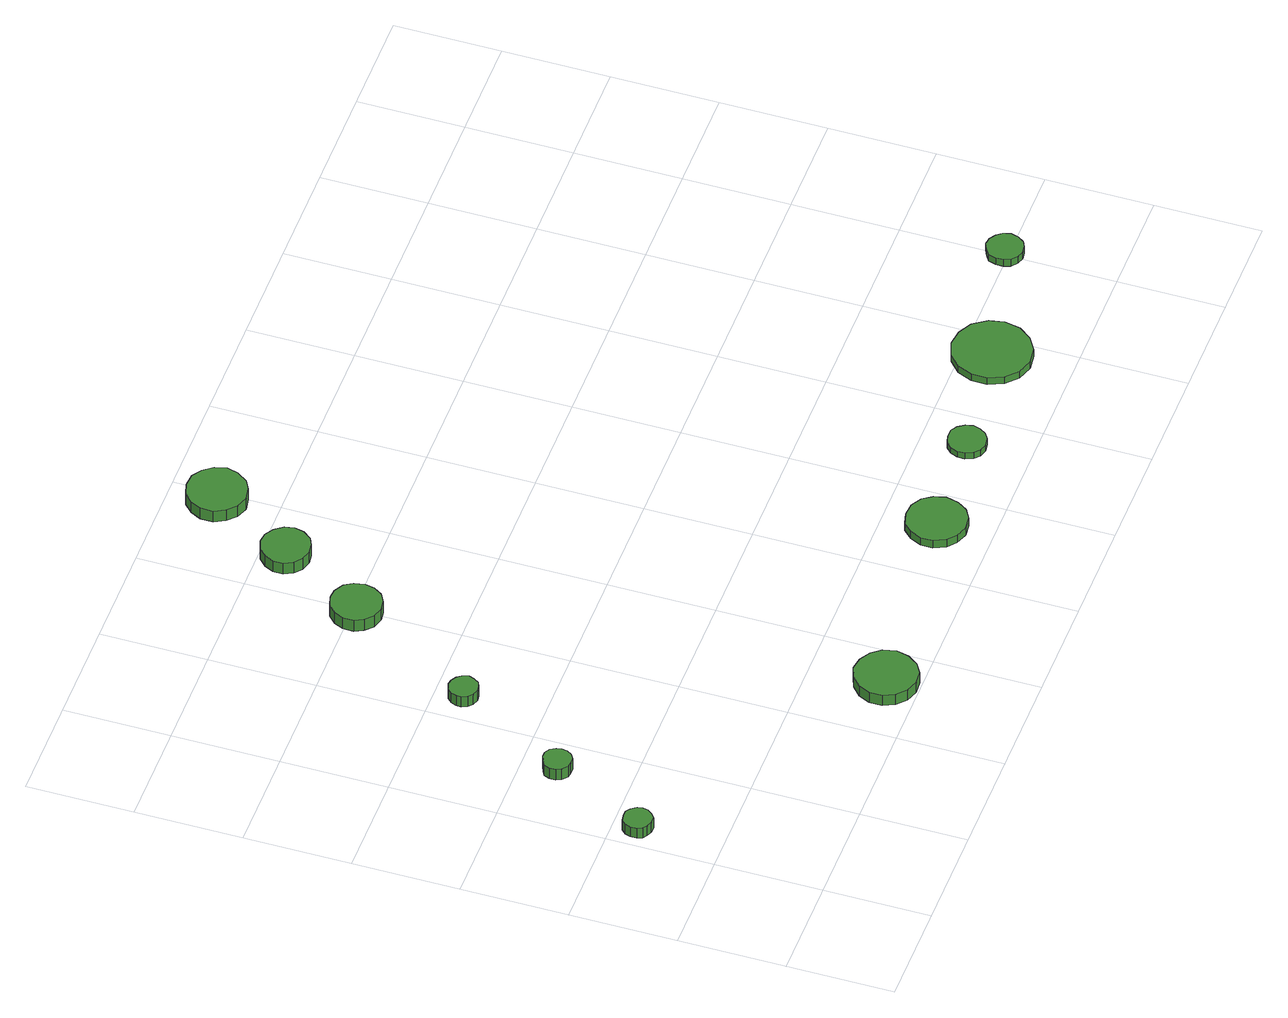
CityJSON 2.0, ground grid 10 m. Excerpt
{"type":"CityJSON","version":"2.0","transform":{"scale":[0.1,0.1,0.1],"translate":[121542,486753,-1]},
"CityObjects":{
"tree1":{"type":"SolitaryVegetationObject","attributes":{"function":"something"},"geometry":[{"type":"MultiSurface","lod":"1","boundaries":[[[0,1,2,3,4,5,6,7,8,9,10,11,12,13,14]],[[15,16,17,18,19,20,21,22,23,24,25,26,27,28,29]],[[0,29,28,1]],[[1,28,27,2]],[[2,27,26,3]],[[3,26,25,4]],[[4,25,24,5]],[[5,24,23,6]],[[6,23,22,7]],[[7,22,21,8]],[[8,21,20,9]],[[9,20,19,10]],[[10,19,18,11]],[[11,18,17,12]],[[12,17,16,13]],[[13,16,15,14]],[[14,15,29,0]]]}]},
"tree2":{"type":"SolitaryVegetationObject","attributes":{"function":"something"},"geometry":[{"type":"MultiSurface","lod":"1","boundaries":[[[30,31,32,33,34,35,36,37,38,39,40,41,42,43,44]],[[45,46,47,48,49,50,51,52,53,54,55,56,57,58,59]],[[30,59,58,31]],[[31,58,57,32]],[[32,57,56,33]],[[33,56,55,34]],[[34,55,54,35]],[[35,54,53,36]],[[36,53,52,37]],[[37,52,51,38]],[[38,51,50,39]],[[39,50,49,40]],[[40,49,48,41]],[[41,48,47,42]],[[42,47,46,43]],[[43,46,45,44]],[[44,45,59,30]]]}]},
"tree3":{"type":"SolitaryVegetationObject","attributes":{"function":"something"},"geometry":[{"type":"MultiSurface","lod":"1","boundaries":[[[60,61,62,63,64,65,66,67,68,69,70,71,72,73,74]],[[75,76,77,78,79,80,81,82,83,84,85,86,87,88,89]],[[60,89,88,61]],[[61,88,87,62]],[[62,87,86,63]],[[63,86,85,64]],[[64,85,84,65]],[[65,84,83,66]],[[66,83,82,67]],[[67,82,81,68]],[[68,81,80,69]],[[69,80,79,70]],[[70,79,78,71]],[[71,78,77,72]],[[72,77,76,73]],[[73,76,75,74]],[[74,75,89,60]]]}]},
"tree4":{"type":"SolitaryVegetationObject","attributes":{"function":"something"},"geometry":[{"type":"MultiSurface","lod":"1","boundaries":[[[90,91,92,93,94,95,96,97,98,99,100,101,102,103,104]],[[105,106,107,108,109,110,111,112,113,114,115,116,117,118,119]],[[90,119,118,91]],[[91,118,117,92]],[[92,117,116,93]],[[93,116,115,94]],[[94,115,114,95]],[[95,114,113,96]],[[96,113,112,97]],[[97,112,111,98]],[[98,111,110,99]],[[99,110,109,100]],[[100,109,108,101]],[[101,108,107,102]],[[102,107,106,103]],[[103,106,105,104]],[[104,105,119,90]]]}]},
"tree5":{"type":"SolitaryVegetationObject","attributes":{"function":"something"},"geometry":[{"type":"MultiSurface","lod":"1","boundaries":[[[120,121,122,123,124,125,126,127,128,129,130,131,132,133,134]],[[135,136,137,138,139,140,141,142,143,144,145,146,147,148,149]],[[120,149,148,121]],[[121,148,147,122]],[[122,147,146,123]],[[123,146,145,124]],[[124,145,144,125]],[[125,144,143,126]],[[126,143,142,127]],[[127,142,141,128]],[[128,141,140,129]],[[129,140,139,130]],[[130,139,138,131]],[[131,138,137,132]],[[132,137,136,133]],[[133,136,135,134]],[[134,135,149,120]]]}]},
"tree6":{"type":"SolitaryVegetationObject","attributes":{"function":"something"},"geometry":[{"type":"MultiSurface","lod":"1","boundaries":[[[150,151,152,153,154,155,156,157,158,159,160,161,162,163,164]],[[165,166,167,168,169,170,171,172,173,174,175,176,177,178,179]],[[150,179,178,151]],[[151,178,177,152]],[[152,177,176,153]],[[153,176,175,154]],[[154,175,174,155]],[[155,174,173,156]],[[156,173,172,157]],[[157,172,171,158]],[[158,171,170,159]],[[159,170,169,160]],[[160,169,168,161]],[[161,168,167,162]],[[162,167,166,163]],[[163,166,165,164]],[[164,165,179,150]]]}]},
"tree7":{"type":"SolitaryVegetationObject","attributes":{"function":"something"},"geometry":[{"type":"MultiSurface","lod":"1","boundaries":[[[180,181,182,183,184,185,186,187,188,189,190,191,192,193,194]],[[195,196,197,198,199,200,201,202,203,204,205,206,207,208,209]],[[180,209,208,181]],[[181,208,207,182]],[[182,207,206,183]],[[183,206,205,184]],[[184,205,204,185]],[[185,204,203,186]],[[186,203,202,187]],[[187,202,201,188]],[[188,201,200,189]],[[189,200,199,190]],[[190,199,198,191]],[[191,198,197,192]],[[192,197,196,193]],[[193,196,195,194]],[[194,195,209,180]]]}]},
"tree8":{"type":"SolitaryVegetationObject","attributes":{"function":"something"},"geometry":[{"type":"MultiSurface","lod":"1","boundaries":[[[210,211,212,213,214,215,216,217,218,219,220,221,222,223,224]],[[225,226,227,228,229,230,231,232,233,234,235,236,237,238,239]],[[210,239,238,211]],[[211,238,237,212]],[[212,237,236,213]],[[213,236,235,214]],[[214,235,234,215]],[[215,234,233,216]],[[216,233,232,217]],[[217,232,231,218]],[[218,231,230,219]],[[219,230,229,220]],[[220,229,228,221]],[[221,228,227,222]],[[222,227,226,223]],[[223,226,225,224]],[[224,225,239,210]]]}]},
"tree9":{"type":"SolitaryVegetationObject","attributes":{"function":"something"},"geometry":[{"type":"MultiSurface","lod":"1","boundaries":[[[240,241,242,243,244,245,246,247,248,249,250,251,252,253,254]],[[255,256,257,258,259,260,261,262,263,264,265,266,267,268,269]],[[240,269,268,241]],[[241,268,267,242]],[[242,267,266,243]],[[243,266,265,244]],[[244,265,264,245]],[[245,264,263,246]],[[246,263,262,247]],[[247,262,261,248]],[[248,261,260,249]],[[249,260,259,250]],[[250,259,258,251]],[[251,258,257,252]],[[252,257,256,253]],[[253,256,255,254]],[[254,255,269,240]]]}]},
"tree10":{"type":"SolitaryVegetationObject","attributes":{"function":"something"},"geometry":[{"type":"MultiSurface","lod":"1","boundaries":[[[270,271,272,273,274,275,276,277,278,279,280,281,282,283,284]],[[285,286,287,288,289,290,291,292,293,294,295,296,297,298,299]],[[270,299,298,271]],[[271,298,297,272]],[[272,297,296,273]],[[273,296,295,274]],[[274,295,294,275]],[[275,294,293,276]],[[276,293,292,277]],[[277,292,291,278]],[[278,291,290,279]],[[279,290,289,280]],[[280,289,288,281]],[[281,288,287,282]],[[282,287,286,283]],[[283,286,285,284]],[[284,285,299,270]]]}]},
"tree11":{"type":"SolitaryVegetationObject","attributes":{"function":"something"},"geometry":[{"type":"MultiSurface","lod":"1","boundaries":[[[300,301,302,303,304,305,306,307,308,309,310,311,312,313,314]],[[315,316,317,318,319,320,321,322,323,324,325,326,327,328,329]],[[300,329,328,301]],[[301,328,327,302]],[[302,327,326,303]],[[303,326,325,304]],[[304,325,324,305]],[[305,324,323,306]],[[306,323,322,307]],[[307,322,321,308]],[[308,321,320,309]],[[309,320,319,310]],[[310,319,318,311]],[[311,318,317,312]],[[312,317,316,313]],[[313,316,315,314]],[[314,315,329,300]]]}]}
},
"vertices":[
[33,177,22],[32,182,22],[28,187,22],[24,190,22],[18,190,22],[13,189,22],[9,185,22],[7,180,22],[7,174,22],[9,169,22],[13,166,22],[18,164,22],[24,164,22],[28,167,22],[32,172,22],[32,172,10],[28,167,10],[24,164,10],[18,164,10],[13,166,10],[9,169,10],[7,174,10],[7,180,10],[9,185,10],[13,189,10],[18,190,10],[24,190,10],[28,187,10],[32,182,10],[33,177,10],
[82,268,20],[81,273,20],[78,278,20],[73,281,20],[68,281,20],[63,279,20],[58,276,20],[56,271,20],[56,265,20],[58,260,20],[63,256,20],[68,255,20],[73,255,20],[78,258,20],[81,263,20],[81,263,7],[78,258,7],[73,255,7],[68,255,7],[63,256,7],[58,260,7],[56,265,7],[56,271,7],[58,276,7],[63,279,7],[68,281,7],[73,281,7],[78,278,7],[81,273,7],[82,268,7],
[143,374,19],[141,380,19],[138,384,19],[133,387,19],[128,388,19],[122,386,19],[118,382,19],[116,377,19],[116,372,19],[118,367,19],[122,363,19],[128,361,19],[133,362,19],[138,364,19],[141,369,19],[141,369,7],[138,364,7],[133,362,7],[128,361,7],[122,363,7],[118,367,7],[116,372,7],[116,377,7],[118,382,7],[122,386,7],[128,388,7],[133,387,7],[138,384,7],[141,380,7],[143,374,7],
[292,31,19],[289,43,19],[282,52,19],[272,58,19],[260,60,19],[249,56,19],[240,48,19],[235,37,19],[235,25,19],[240,14,19],[249,6,19],[260,2,19],[272,3,19],[282,9,19],[289,19,19],[289,19,7],[282,9,7],[272,3,7],[260,2,7],[249,6,7],[240,14,7],[235,25,7],[235,37,7],[240,48,7],[249,56,7],[260,60,7],[272,58,7],[282,52,7],[289,43,7],[292,31,7],
[221,496,20],[219,506,20],[214,514,20],[205,519,20],[196,520,20],[186,517,20],[179,510,20],[175,501,20],[175,491,20],[179,483,20],[186,476,20],[196,473,20],[205,474,20],[214,479,20],[219,487,20],[219,487,7],[214,479,7],[205,474,7],[196,473,7],[186,476,7],[179,483,7],[175,491,7],[175,501,7],[179,510,7],[186,517,7],[196,520,7],[205,519,7],[214,514,7],[219,506,7],[221,496,7],
[265,576,23],[263,585,23],[257,593,23],[249,598,23],[240,599,23],[231,596,23],[224,589,23],[220,581,23],[220,571,23],[224,563,23],[231,557,23],[240,554,23],[249,555,23],[257,559,23],[263,567,23],[263,567,10],[257,559,10],[249,555,10],[240,554,10],[231,557,10],[224,563,10],[220,571,10],[220,581,10],[224,589,10],[231,596,10],[240,599,10],[249,598,10],[257,593,10],[263,585,10],[265,576,10],
[490,52,16],[487,63,16],[481,72,16],[471,78,16],[459,79,16],[448,76,16],[440,68,16],[435,57,16],[435,46,16],[440,35,16],[448,28,16],[459,24,16],[471,25,16],[481,31,16],[487,40,16],[487,40,7],[481,31,7],[471,25,7],[459,24,7],[448,28,7],[440,35,7],[435,46,7],[435,57,7],[440,68,7],[448,76,7],[459,79,7],[471,78,7],[481,72,7],[487,63,7],[490,52,7],
[315,655,25],[312,666,25],[305,675,25],[296,681,25],[284,682,25],[273,679,25],[265,671,25],[260,661,25],[260,649,25],[265,639,25],[273,631,25],[284,627,25],[296,629,25],[305,634,25],[312,644,25],[312,644,12],[305,634,12],[296,629,12],[284,627,12],[273,631,12],[265,639,12],[260,649,12],[260,661,12],[265,671,12],[273,679,12],[284,682,12],[296,681,12],[305,675,12],[312,666,12],[315,655,12],
[584,59,14],[582,66,14],[578,72,14],[572,76,14],[564,76,14],[557,74,14],[552,69,14],[549,62,14],[549,55,14],[552,48,14],[557,43,14],[564,41,14],[572,42,14],[578,46,14],[582,52,14],[582,52,7],[578,46,7],[572,42,7],[564,41,7],[557,43,7],[552,48,7],[549,55,7],[549,62,7],[552,69,7],[557,74,7],[564,76,7],[572,76,7],[578,72,7],[582,66,7],[584,59,7],
[714,74,15],[711,88,15],[702,101,15],[689,108,15],[674,110,15],[660,105,15],[649,95,15],[643,81,15],[643,66,15],[649,52,15],[660,42,15],[674,37,15],[689,39,15],[702,47,15],[711,59,15],[711,59,7],[702,47,7],[689,39,7],[674,37,7],[660,42,7],[649,52,7],[643,66,7],[643,81,7],[649,95,7],[660,105,7],[674,110,7],[689,108,7],[702,101,7],[711,88,7],[714,74,7],
[820,104,15],[818,111,15],[814,116,15],[808,120,15],[801,121,15],[795,118,15],[789,114,15],[787,107,15],[787,100,15],[789,94,15],[795,89,15],[801,87,15],[808,88,15],[814,91,15],[818,97,15],[818,97,7],[814,91,7],[808,88,7],[801,87,7],[795,89,7],[789,94,7],[787,100,7],[787,107,7],[789,114,7],[795,118,7],[801,121,7],[808,120,7],[814,116,7],[818,111,7],[820,104,7]
]}
